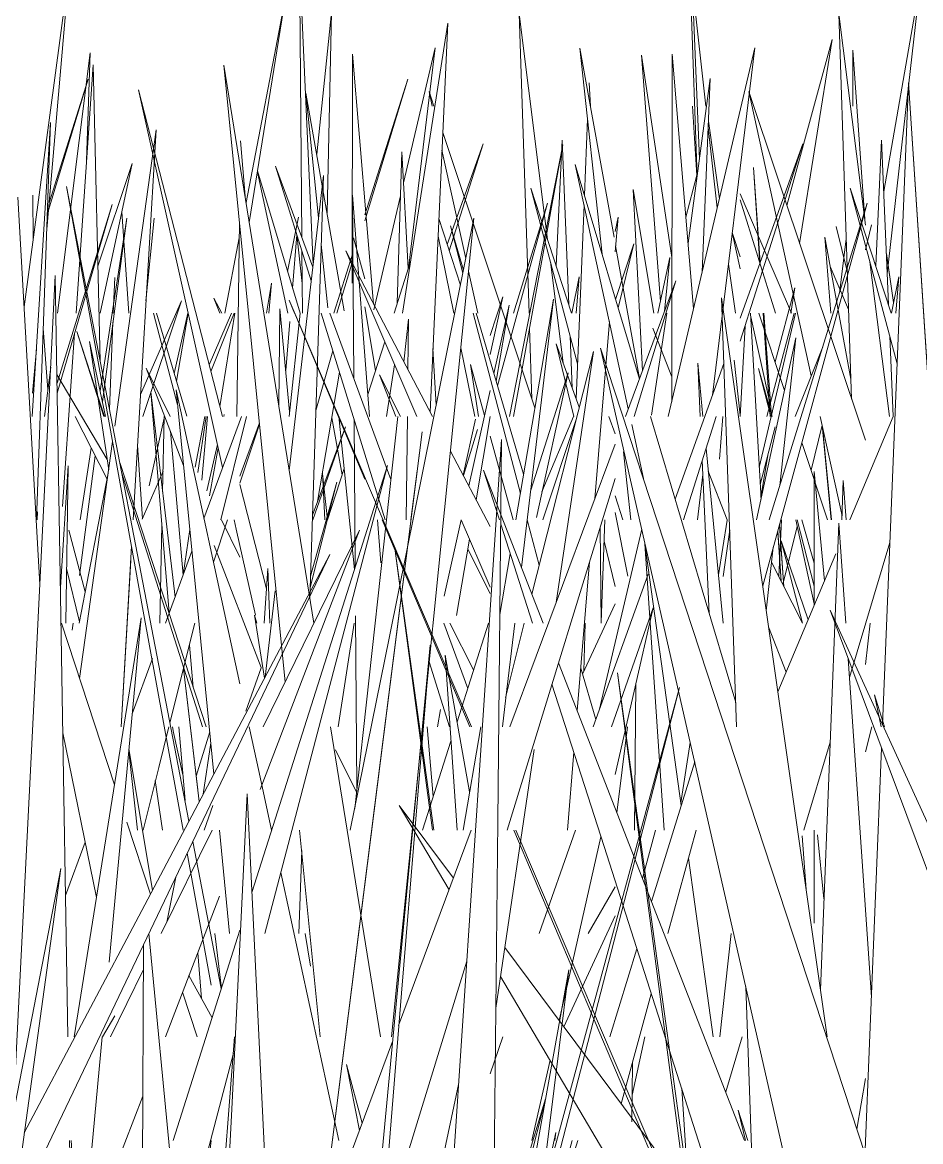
# Model space of a CAD drawing. Header units: millimetres. Extents: x -9575 to 27274, y -4387 to 11354.
# Drawn here: x -6373.02 to -6349.05, y 3085.83 to 3115.69 of the extents above; entities that cross this region are included whole.
import ezdxf

# ---------------------------------------------------------------- set-up
doc = ezdxf.new("R2010")
doc.units = ezdxf.units.MM
doc.layers.add('G-IMPT', color=8, linetype='Continuous', lineweight=9)

# ---------------------------------------------------------------- blocks, each defined once
blk = doc.blocks.new('Grass Array - 25_dwg-V14-North')
at = {"layer": 'G-IMPT'}
for p, q in [((-6372.977, 3108.1), (-6371.766, 3117.087)), ((-6372.378, 3110.067), (-6371.766, 3117.087)), ((-6365.262, 3109.227), (-6365.623, 3117.22)), ((-6365.566, 3109.958), (-6365.623, 3117.22)), ((-6350.033, 3111.175), (-6349.057, 3116.77)), ((-6349.943, 3108.981), (-6349.057, 3116.77)), ((-6367.053, 3110.882), (-6366.009, 3116.317)), ((-6366.967, 3110.348), (-6366.009, 3116.317)), ((-6365.167, 3112.166), (-6364.77, 3115.949)), ((-6364.892, 3110.607), (-6364.77, 3115.949)), ((-6362.875, 3107.931), (-6361.671, 3115.664)), ((-6362.141, 3105.289), (-6361.671, 3115.664)), ((-6358.145, 3115.002), (-6357.551, 3109.501)), ((-6358.145, 3115.002), (-6357.232, 3109.955)), ((-6357.232, 3109.955), (-6358.145, 3115.002)), ((-6350.86, 3113.449), (-6350.858, 3114.944)), ((-6350.529, 3110.309), (-6350.858, 3114.944)), ((-6372.086, 3107.931), (-6371.215, 3114.874)), ((-6371.308, 3112), (-6371.215, 3114.874)), ((-6355.689, 3109.412), (-6356.495, 3114.807)), ((-6355.996, 3108.239), (-6356.495, 3114.807)), ((-6371.591, 3107.931), (-6371.131, 3114.552)), ((-6370.945, 3106.641), (-6371.131, 3114.552)), ((-6355.256, 3109.797), (-6354.663, 3114.186)), ((-6354.882, 3109.018), (-6354.663, 3114.186)), ((-6365.457, 3113.802), (-6365.117, 3110.469)), ((-6365.457, 3113.802), (-6364.43, 3107.993)), ((-6364.43, 3107.993), (-6365.457, 3113.802)), ((-6360.024, 3105.172), (-6358.6, 3112.422)), ((-6359.913, 3105.172), (-6358.6, 3112.422)), ((-6362.897, 3112.233), (-6363.017, 3108.199)), ((-6362.897, 3112.233), (-6362.722, 3109.12)), ((-6371.005, 3109.179), (-6370.088, 3111.919)), ((-6370.95, 3107.931), (-6370.088, 3111.919)), ((-6370.947, 3105.854), (-6370.236, 3110.466)), ((-6370.886, 3105.567), (-6370.236, 3110.466)), ((-6370.366, 3110.632), (-6370.185, 3107.931)), ((-6361.333, 3108.673), (-6361.907, 3110.452)), ((-6351.004, 3109.013), (-6351.301, 3110.24)), ((-6350.524, 3109.62), (-6350.361, 3110.281)), ((-6367.62, 3107.931), (-6367.235, 3109.936)), ((-6365.556, 3108.716), (-6365.697, 3110.029)), ((-6363.881, 3108.846), (-6364.188, 3109.934)), ((-6361.508, 3107.931), (-6361.929, 3109.98)), ((-6353.864, 3109.11), (-6354.078, 3110.076)), ((-6353.864, 3109.432), (-6354.078, 3110.076)), ((-6351.444, 3107.931), (-6351.61, 3109.954)), ((-6350.909, 3106.167), (-6351.61, 3109.954)), ((-6365.55, 3107.931), (-6365.563, 3109.596)), ((-6365.045, 3109.76), (-6364.874, 3108.075)), ((-6357.19, 3109.722), (-6356.55, 3106.186)), ((-6356.55, 3106.186), (-6357.19, 3109.722)), ((-6363.103, 3107.931), (-6362.661, 3109.309)), ((-6356.063, 3107.931), (-6355.742, 3109.411)), ((-6355.886, 3107.969), (-6355.742, 3109.411)), ((-6349.77, 3108.211), (-6349.965, 3109.519)), ((-6349.771, 3108.209), (-6349.965, 3109.514)), ((-6351.465, 3109.171), (-6350.971, 3108.027)), ((-6370.595, 3107.931), (-6370.557, 3108.883)), ((-6366.507, 3107.931), (-6366.371, 3108.729)), ((-6366.444, 3107.931), (-6366.371, 3108.729)), ((-6352.933, 3106.626), (-6352.405, 3108.603)), ((-6352.514, 3107.931), (-6352.405, 3108.603)), ((-6369.87, 3105.761), (-6368.778, 3108.257)), ((-6369.805, 3105.172), (-6368.778, 3108.257)), ((-6367.75, 3107.931), (-6367.916, 3108.329)), ((-6367.703, 3107.931), (-6367.916, 3108.329)), ((-6363.596, 3106.398), (-6363.881, 3108.1)), ((-6360.54, 3106.822), (-6360.196, 3108.361)), ((-6360.54, 3107.329), (-6360.196, 3108.361)), ((-6368.039, 3106.553), (-6367.443, 3107.931)), ((-6367.992, 3106.369), (-6367.371, 3107.931)), ((-6367.754, 3105.442), (-6367.355, 3107.931)), ((-6366.182, 3105.473), (-6366.152, 3108.04)), ((-6365.889, 3105.294), (-6366.152, 3108.04)), ((-6365.902, 3105.172), (-6365.612, 3107.931)), ((-6356.233, 3105.206), (-6355.825, 3107.931)), ((-6353.066, 3105.498), (-6353.581, 3107.828)), ((-6352.68, 3105.864), (-6353.366, 3107.931)), ((-6353.356, 3103.813), (-6352.392, 3107.931)), ((-6353.152, 3105.172), (-6352.428, 3107.931)), ((-6370.697, 3105.354), (-6370.604, 3107.69)), ((-6371.949, 3102.768), (-6371.628, 3107.391)), ((-6372.75, 3105.792), (-6372.648, 3106.969)), ((-6363.801, 3105.757), (-6363.351, 3107.161)), ((-6360.943, 3105.172), (-6361.319, 3107.006)), ((-6358.307, 3105.172), (-6358.78, 3107.114)), ((-6358.161, 3105.42), (-6358.78, 3107.114)), ((-6372.432, 3105.172), (-6372.267, 3106.486)), ((-6372.1, 3106.294), (-6370.76, 3104.023)), ((-6370.76, 3104.023), (-6372.1, 3106.294)), ((-6363.305, 3105.172), (-6363.09, 3106.554)), ((-6360.851, 3105.172), (-6361.065, 3106.558)), ((-6360.69, 3105.195), (-6361.065, 3106.558)), ((-6371.61, 3105.172), (-6370.763, 3103.496)), ((-6368.409, 3103.823), (-6368.15, 3105.172)), ((-6367.647, 3105.172), (-6367.634, 3105.227)), ((-6367.644, 3105.172), (-6367.634, 3105.227)), ((-6364.49, 3103.613), (-6364.766, 3105.137)), ((-6364.578, 3105.172), (-6364.162, 3101.086)), ((-6361.261, 3103.609), (-6360.927, 3105.097)), ((-6357.202, 3104.706), (-6357.374, 3105.172)), ((-6354.33, 3105.172), (-6354.422, 3104.032)), ((-6353.33, 3103.357), (-6352.932, 3104.894)), ((-6351.974, 3103.736), (-6351.678, 3104.939)), ((-6351.434, 3102.413), (-6351.677, 3104.936)), ((-6351.427, 3102.413), (-6351.669, 3104.898)), ((-6359.925, 3102.413), (-6360.54, 3104.651)), ((-6371.478, 3102.413), (-6371.183, 3104.327)), ((-6369.949, 3104.407), (-6369.817, 3102.441)), ((-6368.095, 3103.189), (-6367.815, 3104.425)), ((-6368.026, 3103.051), (-6367.795, 3104.334)), ((-6356.983, 3104.23), (-6356.787, 3102.413)), ((-6351.535, 3102.413), (-6352.211, 3104.45)), ((-6371.5, 3100.932), (-6371.078, 3104.119)), ((-6353.311, 3103.008), (-6353.128, 3104.139)), ((-6369.821, 3102.432), (-6369.267, 3103.713)), ((-6364.954, 3102.413), (-6365.012, 3103.68)), ((-6364.877, 3102.413), (-6365.01, 3103.644)), ((-6364.875, 3102.413), (-6364.436, 3103.78)), ((-6357.577, 3099.682), (-6357.477, 3102.413)), ((-6354.447, 3100.946), (-6354.21, 3102.406)), ((-6352.76, 3102.413), (-6352.836, 3100.903)), ((-6352.835, 3100.902), (-6352.76, 3102.413)), ((-6351.889, 3100.174), (-6352.384, 3102.413)), ((-6371.781, 3102.138), (-6371.345, 3100.491)), ((-6357.606, 3102.206), (-6357.576, 3099.654)), ((-6354.318, 3100.906), (-6354.144, 3102.152)), ((-6352.726, 3100.686), (-6352.344, 3102.235)), ((-6357.202, 3100.635), (-6357.498, 3101.849)), ((-6371.5, 3099.69), (-6371.841, 3101.118)), ((-6371.694, 3099.467), (-6371.669, 3099.654)), ((-6364.593, 3096.895), (-6364.164, 3099.654)), ((-6368.194, 3095.098), (-6367.994, 3096.461))]:
    blk.add_line(p, q, dxfattribs=at)
blk = doc.blocks.new('Grass Array - Grass Array-440235-North')
blk.add_blockref('Grass Array - 25_dwg-V14-North', (0, 0))
blk = doc.blocks.new('Grass Array - 25_dwg-V28-North')
at = {"layer": 'G-IMPT'}
for p, q in [((-6353.328, 3109.282), (-6353.514, 3111.817)), ((-6353.341, 3109.246), (-6353.514, 3111.817)), ((-6365.759, 3107.931), (-6365.906, 3108.274)), ((-6365.76, 3107.931), (-6365.906, 3108.274))]:
    blk.add_line(p, q, dxfattribs=at)
blk = doc.blocks.new('Grass Array - 25_dwg-V32-North')
at = {"layer": 'G-IMPT'}
for p, q in [((-6353.328, 3109.282), (-6353.514, 3111.817)), ((-6353.341, 3109.246), (-6353.514, 3111.817)), ((-6365.759, 3107.931), (-6365.906, 3108.274)), ((-6365.76, 3107.931), (-6365.906, 3108.274)), ((-6353.085, 3105.424), (-6353.253, 3107.931)), ((-6353.055, 3105.539), (-6353.23, 3107.931)), ((-6362.652, 3102.413), (-6362.486, 3103.725)), ((-6362.652, 3102.413), (-6362.485, 3103.725)), ((-6352.697, 3100.628), (-6352.814, 3102.242)), ((-6352.775, 3100.782), (-6352.861, 3102.071))]:
    blk.add_line(p, q, dxfattribs=at)
blk = doc.blocks.new('Grass Array - 25_dwg-V36-North')
at = {"layer": 'G-IMPT'}
for p, q in [((-6353.328, 3109.282), (-6353.514, 3111.817)), ((-6353.341, 3109.246), (-6353.514, 3111.817)), ((-6365.759, 3107.931), (-6365.906, 3108.274)), ((-6365.76, 3107.931), (-6365.906, 3108.274)), ((-6353.069, 3105.172), (-6353.253, 3107.931)), ((-6353.028, 3105.172), (-6353.23, 3107.931)), ((-6362.652, 3102.413), (-6362.486, 3103.725)), ((-6362.652, 3102.413), (-6362.485, 3103.725)), ((-6352.697, 3100.628), (-6352.814, 3102.242)), ((-6352.775, 3100.782), (-6352.861, 3102.071))]:
    blk.add_line(p, q, dxfattribs=at)
blk = doc.blocks.new('Grass Array - Grass Array-440908-North')
for name in ['Grass Array - 25_dwg-V32-North', 'Grass Array - 25_dwg-V36-North', 'Grass Array - 25_dwg-V36-North', 'Grass Array - 25_dwg-V28-North']:
    blk.add_blockref(name, (0, 0))
blk = doc.blocks.new('Grass Array - 25_dwg-V42-North')
at = {"layer": 'G-IMPT'}
for p, q in [((-6354.781, 3113.449), (-6355.141, 3116.682)), ((-6354.954, 3112.035), (-6355.141, 3116.682)), ((-6355.017, 3111.564), (-6355.18, 3116.388)), ((-6359.498, 3107.931), (-6359.763, 3115.918)), ((-6359.006, 3109.89), (-6359.763, 3115.918)), ((-6362.851, 3111.407), (-6362.005, 3115.006)), ((-6362.721, 3109.122), (-6362.005, 3115.006)), ((-6352.621, 3110.801), (-6351.409, 3115.227)), ((-6352.282, 3109.789), (-6351.409, 3115.227)), ((-6364.212, 3114.84), (-6364.22, 3108.729)), ((-6364.212, 3114.84), (-6363.649, 3108.169)), ((-6372.324, 3110.678), (-6371.263, 3114.172)), ((-6372.307, 3110.876), (-6371.263, 3114.172)), ((-6357.9, 3114.075), (-6357.859, 3113.449)), ((-6357.859, 3113.449), (-6357.9, 3114.075)), ((-6362.082, 3113.449), (-6362.168, 3113.839)), ((-6362.037, 3113.449), (-6362.168, 3113.839)), ((-6355.134, 3113.449), (-6355.021, 3111.603)), ((-6357.94, 3113.101), (-6358.022, 3111.077)), ((-6354.479, 3110.734), (-6354.718, 3112.883)), ((-6354.421, 3110.98), (-6354.711, 3113.047)), ((-6359.343, 3105.401), (-6361.803, 3112.75)), ((-6361.188, 3109.389), (-6361.825, 3112.28)), ((-6361.685, 3109.764), (-6360.721, 3112.444)), ((-6361.629, 3109.589), (-6360.721, 3112.444)), ((-6358.779, 3109.195), (-6358.62, 3112.543)), ((-6358.439, 3108.156), (-6358.62, 3112.543)), ((-6365.936, 3107.931), (-6366.751, 3111.69)), ((-6365.613, 3107.931), (-6366.746, 3111.726)), ((-6355.315, 3110.485), (-6355.019, 3111.612)), ((-6372.736, 3109.886), (-6372.745, 3111.076)), ((-6359.456, 3111.266), (-6358.205, 3106.573)), ((-6359.456, 3111.266), (-6358.366, 3107.931)), ((-6358.366, 3107.931), (-6359.456, 3111.266)), ((-6356.473, 3106.393), (-6356.724, 3111.227)), ((-6356.173, 3107.931), (-6356.724, 3111.227)), ((-6352.497, 3107.931), (-6353.864, 3111.108)), ((-6363.647, 3108.019), (-6362.932, 3111.06)), ((-6360.34, 3105.986), (-6359.008, 3110.865)), ((-6359.914, 3107.931), (-6359.008, 3110.865)), ((-6358.032, 3110.819), (-6358.243, 3105.644)), ((-6352.92, 3107.931), (-6353.864, 3110.954)), ((-6365.656, 3110.492), (-6365.943, 3109.036)), ((-6365.943, 3109.036), (-6365.656, 3110.492)), ((-6369.723, 3108.258), (-6369.501, 3110.463)), ((-6365.695, 3110.022), (-6365.812, 3108.599)), ((-6351.219, 3108.465), (-6351.033, 3109.908)), ((-6358.594, 3106.604), (-6358.932, 3109.301)), ((-6360.867, 3107.931), (-6361.113, 3109.049)), ((-6353.993, 3107.931), (-6354.177, 3109.239)), ((-6358.357, 3107.931), (-6358.162, 3108.901)), ((-6358.246, 3107.931), (-6358.162, 3108.901)), ((-6368.881, 3105.485), (-6369.521, 3107.931)), ((-6368.632, 3105.181), (-6369.443, 3107.931)), ((-6368.968, 3106.321), (-6368.609, 3107.931)), ((-6368.906, 3106.111), (-6368.597, 3107.931)), ((-6372.342, 3105.889), (-6372.468, 3107.515)), ((-6365.886, 3107.702), (-6365.994, 3106.395)), ((-6359.422, 3105.636), (-6359.485, 3107.536)), ((-6358.348, 3105.931), (-6358.405, 3107.323)), ((-6361.979, 3105.475), (-6362.064, 3106.989)), ((-6353.864, 3105.21), (-6354.027, 3106.67)), ((-6369.639, 3103.319), (-6369.236, 3105.124)), ((-6359.155, 3103.158), (-6358.312, 3105.172)), ((-6361.253, 3103.594), (-6360.872, 3104.827))]:
    blk.add_line(p, q, dxfattribs=at)
blk = doc.blocks.new('Grass Array - Grass Array-V47-North')
blk.add_blockref('Grass Array - 25_dwg-V42-North', (0, 0))
blk = doc.blocks.new('Grass Array - 25_dwg-V49-North')
at = {"layer": 'G-IMPT'}
for p, q in [((-6350.892, 3105.636), (-6351.233, 3115.918)), ((-6350.524, 3110.273), (-6351.233, 3115.918)), ((-6355.786, 3105.172), (-6353.475, 3115.006)), ((-6354.602, 3105.742), (-6353.475, 3115.006)), ((-6355.682, 3114.84), (-6355.694, 3105.564)), ((-6355.682, 3114.84), (-6355.109, 3108.052)), ((-6365.245, 3099.654), (-6367.643, 3114.548)), ((-6366.463, 3102.634), (-6367.643, 3114.548)), ((-6363.881, 3110.394), (-6362.733, 3114.172)), ((-6363.881, 3110.549), (-6362.733, 3114.172)), ((-6349.37, 3114.075), (-6350.067, 3096.945)), ((-6349.37, 3114.075), (-6348.609, 3102.415)), ((-6347.95, 3092.321), (-6349.37, 3114.075)), ((-6367.685, 3105.172), (-6369.92, 3113.884)), ((-6367.678, 3103.807), (-6369.92, 3113.884)), ((-6351.969, 3106.26), (-6353.638, 3113.839)), ((-6350.524, 3104.539), (-6353.638, 3113.839)), ((-6372.273, 3113.014), (-6372.759, 3105.172)), ((-6372.273, 3113.014), (-6372.649, 3102.413)), ((-6372.649, 3102.413), (-6372.273, 3113.014)), ((-6369.455, 3112.817), (-6370.557, 3104.914)), ((-6369.455, 3112.817), (-6370.066, 3102.413)), ((-6370.066, 3102.413), (-6369.455, 3112.817)), ((-6367.08, 3111.049), (-6367.199, 3112.525)), ((-6353.864, 3107.181), (-6352.191, 3112.444)), ((-6353.864, 3107.793), (-6352.191, 3112.444)), ((-6350.249, 3109.195), (-6350.09, 3112.543)), ((-6349.909, 3108.156), (-6350.09, 3112.543)), ((-6366.263, 3111.853), (-6365.313, 3108.79)), ((-6366.263, 3111.853), (-6365.271, 3109.155)), ((-6356.852, 3105.377), (-6358.266, 3111.895)), ((-6356.557, 3106.169), (-6358.266, 3111.895)), ((-6353.328, 3109.282), (-6353.514, 3111.817)), ((-6353.341, 3109.246), (-6353.514, 3111.817)), ((-6365.902, 3103.734), (-6364.986, 3111.6)), ((-6365.351, 3100.31), (-6364.986, 3111.6)), ((-6368.577, 3094.376), (-6371.847, 3111.31)), ((-6369.795, 3099.982), (-6371.847, 3111.31)), ((-6363.756, 3105.172), (-6364.215, 3111.076)), ((-6364.177, 3106.181), (-6364.215, 3111.076)), ((-6350.926, 3111.266), (-6349.675, 3106.573)), ((-6350.926, 3111.266), (-6349.836, 3107.931)), ((-6349.836, 3107.931), (-6350.926, 3111.266)), ((-6372.557, 3100.691), (-6373.142, 3111.019)), ((-6372.096, 3106.06), (-6370.628, 3110.828)), ((-6372.092, 3105.796), (-6370.628, 3110.828)), ((-6353.264, 3100.656), (-6350.478, 3110.865)), ((-6353.088, 3102.413), (-6350.478, 3110.865)), ((-6357.126, 3110.492), (-6357.202, 3109.567)), ((-6357.126, 3110.492), (-6357.202, 3110.104)), ((-6357.202, 3110.104), (-6357.126, 3110.492)), ((-6367.301, 3105.172), (-6367.229, 3110.364)), ((-6363.226, 3099.306), (-6360.971, 3110.463)), ((-6363.17, 3088.618), (-6360.971, 3110.463)), ((-6361.251, 3109.076), (-6361.599, 3110.255)), ((-6361.268, 3108.992), (-6361.599, 3110.255)), ((-6362.497, 3105.172), (-6364.394, 3109.591)), ((-6362.079, 3105.172), (-6364.394, 3109.591)), ((-6357.192, 3108.296), (-6356.703, 3109.781)), ((-6357.125, 3108.072), (-6356.703, 3109.781)), ((-6364.71, 3107.931), (-6364.203, 3109.531)), ((-6364.629, 3107.931), (-6364.202, 3109.337)), ((-6349.884, 3105.172), (-6350.402, 3109.301)), ((-6372.682, 3098.196), (-6372.144, 3108.937)), ((-6371.808, 3088.618), (-6372.144, 3108.937)), ((-6356.928, 3105.172), (-6355.581, 3108.788)), ((-6356.693, 3105.172), (-6355.581, 3108.788)), ((-6349.827, 3107.931), (-6349.632, 3108.901)), ((-6349.715, 3107.931), (-6349.632, 3108.901)), ((-6361.035, 3096.895), (-6365.906, 3108.274)), ((-6363.881, 3103.501), (-6365.906, 3108.274)), ((-6360.438, 3106.321), (-6360.032, 3108.141)), ((-6360.376, 3106.111), (-6360.032, 3108.141)), ((-6359.851, 3102.413), (-6358.85, 3108.299)), ((-6359.705, 3101.139), (-6358.85, 3108.299)), ((-6353.96, 3096.895), (-6354.361, 3108.339)), ((-6352.834, 3097.64), (-6354.361, 3108.339)), ((-6365.047, 3107.931), (-6363.337, 3102.413)), ((-6364.821, 3107.931), (-6363.188, 3103.489)), ((-6359.731, 3103.118), (-6360.991, 3107.931)), ((-6359.644, 3103.629), (-6360.913, 3107.931)), ((-6353.308, 3102.963), (-6353.587, 3107.931)), ((-6353.069, 3105.172), (-6353.253, 3107.931)), ((-6353.028, 3105.172), (-6353.23, 3107.931)), ((-6362.842, 3106.628), (-6362.716, 3107.771)), ((-6362.731, 3106.416), (-6362.716, 3107.771)), ((-6357.356, 3107.702), (-6357.746, 3102.978)), ((-6355.693, 3106.234), (-6356.195, 3107.531)), ((-6353.864, 3105.172), (-6353.736, 3107.584)), ((-6370.847, 3105.172), (-6371.567, 3107.44)), ((-6370.826, 3105.172), (-6371.567, 3107.44)), ((-6353.427, 3102.413), (-6352.376, 3107.271)), ((-6352.805, 3103.328), (-6352.376, 3107.271)), ((-6349.786, 3105.172), (-6349.875, 3107.323)), ((-6370.719, 3103.749), (-6371.231, 3107.171)), ((-6370.801, 3105.172), (-6371.231, 3107.171)), ((-6365.188, 3105.329), (-6364.734, 3106.923)), ((-6359.429, 3100.432), (-6357.782, 3106.91)), ((-6358.778, 3100.209), (-6357.782, 3106.91)), ((-6350.9, 3077.582), (-6357.589, 3106.995)), ((-6354.184, 3096.614), (-6357.589, 3106.995)), ((-6352.402, 3105.172), (-6351.663, 3107.026)), ((-6355.601, 3102.966), (-6354.3, 3106.583)), ((-6354.858, 3105.172), (-6354.997, 3106.592)), ((-6354.931, 3105.172), (-6354.997, 3106.592)), ((-6368.722, 3103.866), (-6369.716, 3106.457)), ((-6369.078, 3105.172), (-6369.716, 3106.457)), ((-6365.143, 3102.9), (-6364.559, 3106.358)), ((-6359.461, 3103.181), (-6358.456, 3106.335)), ((-6359.305, 3102.478), (-6358.456, 3106.335)), ((-6353.381, 3106.454), (-6353.052, 3105.172)), ((-6353.381, 3106.454), (-6353.013, 3105.172)), ((-6353.013, 3105.172), (-6353.381, 3106.454)), ((-6363.057, 3105.172), (-6363.494, 3106.279)), ((-6362.933, 3105.172), (-6363.494, 3106.279)), ((-6369.595, 3105.827), (-6369.102, 3099.93)), ((-6369.595, 3105.827), (-6368.947, 3100.351)), ((-6368.947, 3100.351), (-6369.595, 3105.827)), ((-6367.912, 3095.632), (-6368.92, 3105.882)), ((-6367.219, 3098.035), (-6368.92, 3105.882)), ((-6361.109, 3103.319), (-6360.54, 3105.864)), ((-6369.279, 3103.158), (-6369.235, 3105.172)), ((-6368.336, 3103.675), (-6368.121, 3105.172)), ((-6368.235, 3103.472), (-6368.079, 3105.172)), ((-6368.176, 3102.451), (-6367.177, 3105.172)), ((-6367.729, 3102.413), (-6367.038, 3105.172)), ((-6364.139, 3101.159), (-6364.169, 3105.099)), ((-6364.154, 3094.714), (-6363.003, 3105.172)), ((-6362.776, 3102.413), (-6362.745, 3105.172)), ((-6360.914, 3102.946), (-6360.536, 3105.172)), ((-6359.128, 3102.413), (-6358.237, 3105.121)), ((-6354.88, 3100.551), (-6356.259, 3105.172)), ((-6355.381, 3102.413), (-6354.503, 3105.172)), ((-6351.146, 3102.522), (-6351.729, 3105.172)), ((-6350.937, 3102.413), (-6349.782, 3105.172)), ((-6367.219, 3103.577), (-6366.698, 3105.003)), ((-6367.219, 3103.395), (-6366.694, 3104.966)), ((-6365.279, 3102.537), (-6364.399, 3104.893)), ((-6365.269, 3102.413), (-6364.399, 3104.893)), ((-6356.449, 3103.519), (-6356.76, 3104.954)), ((-6370.614, 3104.504), (-6371.495, 3098.181)), ((-6368.731, 3100.941), (-6369.073, 3104.781)), ((-6365.069, 3083.329), (-6362.354, 3104.763)), ((-6363.615, 3094.812), (-6362.354, 3104.763)), ((-6360.235, 3104.555), (-6362.316, 3073.331)), ((-6360.235, 3104.555), (-6360.337, 3094.364)), ((-6360.54, 3102.233), (-6361.596, 3104.249)), ((-6360.013, 3096.895), (-6357.202, 3104.437)), ((-6354.321, 3099.654), (-6354.775, 3104.317)), ((-6368.12, 3096.891), (-6370.424, 3103.941)), ((-6354.69, 3099.912), (-6354.877, 3103.996)), ((-6372.006, 3100.618), (-6371.796, 3103.854)), ((-6371.866, 3099.654), (-6371.796, 3103.854)), ((-6371.507, 3099.654), (-6370.732, 3103.656)), ((-6368.217, 3096.895), (-6370.375, 3103.686)), ((-6366.555, 3091.377), (-6363.28, 3103.863)), ((-6366.392, 3094.068), (-6363.28, 3103.863)), ((-6359.125, 3099.654), (-6360.72, 3103.743)), ((-6360.293, 3102.413), (-6360.72, 3103.743)), ((-6355.007, 3102.413), (-6354.86, 3103.623)), ((-6354.213, 3102.413), (-6354.716, 3103.711)), ((-6351.889, 3100.141), (-6351.887, 3103.708)), ((-6351.619, 3100.786), (-6351.887, 3103.708)), ((-6366.506, 3100.576), (-6367.219, 3103.353)), ((-6365.341, 3100.612), (-6364.632, 3103.423)), ((-6365.331, 3100.916), (-6364.632, 3103.423)), ((-6358.93, 3097.901), (-6357.202, 3103.516)), ((-6351.149, 3102.413), (-6351.117, 3103.463)), ((-6351.035, 3102.413), (-6351.117, 3103.463)), ((-6357, 3102.413), (-6357.202, 3103.051)), ((-6372.625, 3102.413), (-6372.62, 3102.627)), ((-6367.923, 3101.285), (-6367.547, 3102.413)), ((-6367.219, 3101.423), (-6367.71, 3102.413)), ((-6367.313, 3102.168), (-6367.368, 3102.413)), ((-6366.463, 3102.634), (-6366.013, 3098.087)), ((-6363.453, 3101.271), (-6363.541, 3102.413)), ((-6361.362, 3097.565), (-6363.419, 3102.413)), ((-6361.767, 3100.375), (-6361.312, 3102.412)), ((-6360.54, 3100.616), (-6361.312, 3102.413)), ((-6359.232, 3101.208), (-6359.547, 3102.413)), ((-6356.862, 3100.914), (-6357.202, 3102.611)), ((-6352.342, 3102.413), (-6351.889, 3100.648)), ((-6352.219, 3102.413), (-6351.888, 3101.262)), ((-6351.888, 3101.262), (-6352.219, 3102.413)), ((-6369.357, 3099.654), (-6369.299, 3102.285)), ((-6368.729, 3100.946), (-6368.554, 3102.16)), ((-6367.313, 3102.168), (-6366.802, 3099.868)), ((-6366.674, 3095.217), (-6364.021, 3102.136)), ((-6366.6, 3096.895), (-6364.021, 3102.136)), ((-6359.408, 3099.654), (-6360.257, 3102.3)), ((-6356.492, 3102.17), (-6357.63, 3097.327)), ((-6352.775, 3100.782), (-6352.864, 3102.121)), ((-6352.697, 3100.628), (-6352.818, 3102.291)), ((-6351.725, 3089.875), (-6351.231, 3102.323)), ((-6351.048, 3099.654), (-6351.231, 3102.323)), ((-6361.437, 3099.866), (-6361.092, 3101.899)), ((-6352.201, 3099.654), (-6352.776, 3101.856)), ((-6352.052, 3099.751), (-6352.776, 3101.856)), ((-6350.948, 3098.204), (-6349.869, 3101.814)), ((-6370.39, 3096.895), (-6370.107, 3101.709)), ((-6369.203, 3099.654), (-6368.497, 3101.578)), ((-6366.652, 3098.473), (-6367.901, 3101.726)), ((-6362.08, 3094.136), (-6363.076, 3101.586)), ((-6362.043, 3094.136), (-6363.076, 3101.586)), ((-6360.54, 3100.45), (-6361.138, 3101.629)), ((-6360.281, 3099.885), (-6360.004, 3101.512)), ((-6356.406, 3101.775), (-6355.891, 3094.136)), ((-6356.406, 3101.775), (-6355.441, 3094.791)), ((-6353.169, 3099.987), (-6352.984, 3101.683)), ((-6351.315, 3101.511), (-6352.86, 3097.823)), ((-6373.29, 3083.758), (-6364.814, 3101.493)), ((-6370.39, 3096.895), (-6370.13, 3101.327)), ((-6369.758, 3092.141), (-6364.814, 3101.493)), ((-6357.885, 3101.298), (-6358.213, 3097.315)), ((-6352.203, 3099.654), (-6353.028, 3101.281)), ((-6366.57, 3099.654), (-6366.469, 3101.115)), ((-6366.419, 3099.654), (-6366.469, 3101.115)), ((-6356.322, 3100.962), (-6357.785, 3096.895)), ((-6366.276, 3100.522), (-6366.545, 3098.219)), ((-6354.88, 3100.551), (-6353.982, 3097.542)), ((-6358.071, 3098.297), (-6357.202, 3100.177)), ((-6357.299, 3096.895), (-6356.188, 3100.07)), ((-6357.202, 3095.62), (-6356.188, 3100.07)), ((-6371.639, 3088.618), (-6369.851, 3099.803)), ((-6370.709, 3090.614), (-6369.851, 3099.803)), ((-6369.795, 3099.982), (-6368.735, 3094.136)), ((-6366.558, 3098.193), (-6366.825, 3099.868)), ((-6366.765, 3099.654), (-6366.825, 3099.868)), ((-6364.129, 3099.854), (-6364.093, 3095.268)), ((-6339.347, 3073.529), (-6351.467, 3100.004)), ((-6347.928, 3090.526), (-6351.467, 3100.004)), ((-6370.563, 3095.344), (-6371.979, 3099.654)), ((-6369.083, 3097), (-6368.419, 3099.654)), ((-6361.138, 3097.914), (-6361.778, 3099.654)), ((-6361.612, 3099.654), (-6360.98, 3098.41)), ((-6361.421, 3097.024), (-6360.584, 3099.654)), ((-6360.132, 3097.664), (-6359.627, 3099.654)), ((-6360.119, 3097.664), (-6359.882, 3099.654)), ((-6358.034, 3098.377), (-6358.005, 3099.654)), ((-6352.639, 3098.349), (-6353.108, 3099.559)), ((-6350.524, 3098.555), (-6350.398, 3099.654)), ((-6363.226, 3099.306), (-6364.271, 3094.136)), ((-6368.463, 3097.941), (-6368.564, 3099.075)), ((-6365.201, 3066.851), (-6362.137, 3099.068)), ((-6362.9, 3089.783), (-6362.137, 3099.068)), ((-6370.09, 3097.239), (-6369.547, 3098.718)), ((-6362.163, 3098.626), (-6361.626, 3096.895)), ((-6361.423, 3094.136), (-6361.741, 3098.807)), ((-6361.086, 3095.156), (-6361.741, 3098.807)), ((-6353.746, 3085.859), (-6358.715, 3098.6)), ((-6350.567, 3092.663), (-6350.983, 3098.706)), ((-6368.722, 3098.446), (-6368.339, 3095.212)), ((-6368.301, 3094.896), (-6368.722, 3098.446)), ((-6367.06, 3097.306), (-6366.652, 3098.469)), ((-6357.715, 3097.09), (-6358.119, 3098.459)), ((-6353.891, 3074.823), (-6357.141, 3098.337)), ((-6355.949, 3089.293), (-6357.141, 3098.337)), ((-6372.682, 3098.196), (-6373.265, 3086.558)), ((-6365.379, 3061.463), (-6355.484, 3097.941)), ((-6357.497, 3093.696), (-6358.889, 3098.034)), ((-6357.799, 3088.988), (-6355.484, 3097.941)), ((-6356.648, 3098.053), (-6356.684, 3094.136)), ((-6360.119, 3097.664), (-6360.211, 3096.895)), ((-6358.93, 3097.901), (-6360.088, 3094.136)), ((-6352.834, 3097.64), (-6351.545, 3088.618)), ((-6350.102, 3096.895), (-6350.281, 3097.742)), ((-6350.013, 3096.895), (-6350.281, 3097.742)), ((-6361.863, 3097.358), (-6361.942, 3096.895)), ((-6361.362, 3097.565), (-6361.078, 3096.895)), ((-6369.382, 3095.808), (-6369.11, 3096.895)), ((-6368.985, 3096.745), (-6369.017, 3096.895)), ((-6368.985, 3096.745), (-6368.74, 3095.608)), ((-6368.848, 3096.895), (-6368.682, 3094.924)), ((-6368.023, 3096.756), (-6368.382, 3095.574)), ((-6366.707, 3095.677), (-6366.971, 3096.895)), ((-6363.468, 3088.618), (-6364.801, 3096.895)), ((-6362.217, 3096.895), (-6362.056, 3095.031)), ((-6361.259, 3094.136), (-6360.79, 3096.895)), ((-6356.877, 3096.895), (-6357.156, 3094.602)), ((-6350.524, 3096.226), (-6350.349, 3096.895)), ((-6371.044, 3092.338), (-6371.942, 3096.729)), ((-6362.341, 3094.136), (-6361.585, 3096.51)), ((-6355.451, 3094.867), (-6355.197, 3096.476)), ((-6354.184, 3096.614), (-6350.524, 3085.453)), ((-6352.165, 3094.136), (-6351.463, 3096.483)), ((-6369.947, 3094.136), (-6370.184, 3096.239)), ((-6369.55, 3092.534), (-6370.178, 3096.303)), ((-6364.665, 3096.275), (-6364.107, 3095.148)), ((-6359.36, 3096.291), (-6360.386, 3089.387)), ((-6358.304, 3096.213), (-6358.476, 3094.136)), ((-6350.092, 3096.321), (-6351.829, 3053.655)), ((-6356.231, 3092.232), (-6355.08, 3095.961)), ((-6369.382, 3095.808), (-6369.8, 3094.136)), ((-6366.707, 3095.677), (-6366.373, 3094.136)), ((-6369.28, 3094.136), (-6369.478, 3095.46)), ((-6367.436, 3086.695), (-6367.027, 3095.105)), ((-6364.719, 3048), (-6367.027, 3095.105)), ((-6367.941, 3094.796), (-6368.172, 3094.136)), ((-6363.615, 3094.812), (-6365.072, 3083.32)), ((-6361.634, 3092.546), (-6362.964, 3094.794)), ((-6361.52, 3092.852), (-6362.964, 3094.794)), ((-6370.238, 3094.352), (-6369.606, 3092.429)), ((-6360.477, 3080.341), (-6360.337, 3094.364)), ((-6369.315, 3091.377), (-6367.957, 3094.136)), ((-6367.494, 3091.377), (-6367.765, 3094.136)), ((-6366.392, 3094.068), (-6366.898, 3092.475)), ((-6365.622, 3094.136), (-6365.075, 3088.618)), ((-6362.984, 3088.922), (-6361.041, 3094.136)), ((-6359.907, 3094.136), (-6354.054, 3080.341)), ((-6353.948, 3080.341), (-6359.854, 3094.136)), ((-6359.23, 3091.377), (-6358.265, 3094.136)), ((-6356.471, 3092.847), (-6356.124, 3094.136)), ((-6355.044, 3094.136), (-6355.797, 3091.377)), ((-6351.892, 3093.754), (-6351.892, 3094.136)), ((-6371.87, 3092.392), (-6371.347, 3093.818)), ((-6367.714, 3089.909), (-6368.473, 3093.837)), ((-6358.336, 3090.645), (-6357.581, 3093.958)), ((-6352.107, 3092.552), (-6352.211, 3093.98)), ((-6351.892, 3093.754), (-6351.894, 3091.656)), ((-6351.629, 3092.302), (-6351.804, 3094.015)), ((-6368.624, 3093.521), (-6367.987, 3090.003)), ((-6365.64, 3091.377), (-6365.568, 3093.594)), ((-6357.497, 3093.696), (-6353.864, 3082.373)), ((-6355.247, 3093.391), (-6355.077, 3092.161)), ((-6376.536, 3069.629), (-6371.998, 3093.117)), ((-6373.103, 3085.11), (-6371.998, 3093.117)), ((-6369.168, 3091.677), (-6368.931, 3092.878)), ((-6366.128, 3093.004), (-6364.579, 3085.859)), ((-6357.926, 3091.377), (-6357.202, 3092.625)), ((-6350.567, 3092.663), (-6350.363, 3089.68)), ((-6367.765, 3092.372), (-6369.204, 3088.618)), ((-6369.758, 3092.141), (-6372.972, 3086.063)), ((-6354.588, 3088.618), (-6355.077, 3092.161)), ((-6358.571, 3088.89), (-6357.202, 3091.852)), ((-6369.648, 3091.377), (-6368.316, 3077.582)), ((-6367.219, 3091.467), (-6369.001, 3085.859)), ((-6367.712, 3089.915), (-6367.885, 3091.377)), ((-6367.712, 3089.915), (-6367.885, 3091.377)), ((-6365.334, 3090.508), (-6365.473, 3091.377)), ((-6354.106, 3091.377), (-6354.406, 3088.618)), ((-6369.906, 3063.788), (-6369.793, 3091.076)), ((-6369.793, 3091.076), (-6369.819, 3084.826)), ((-6368.343, 3090.865), (-6368.24, 3089.645)), ((-6356.982, 3086.753), (-6360.146, 3091.006)), ((-6357.347, 3088.618), (-6356.622, 3090.968)), ((-6361.162, 3090.644), (-6363.437, 3083.248)), ((-6358.336, 3090.645), (-6358.697, 3089.06)), ((-6370.673, 3088.618), (-6369.795, 3090.402)), ((-6368.576, 3090.257), (-6367.961, 3089.133)), ((-6354.409, 3080.341), (-6360.262, 3090.228)), ((-6360.174, 3080.777), (-6358.44, 3090.405)), ((-6359.2, 3084.243), (-6358.44, 3090.405)), ((-6353.282, 3077.582), (-6353.717, 3089.966)), ((-6368.746, 3089.814), (-6368.353, 3088.618)), ((-6362.9, 3089.783), (-6364.809, 3066.547)), ((-6356.237, 3089.767), (-6357.038, 3086.83)), ((-6355.949, 3089.293), (-6354.041, 3074.823)), ((-6370.88, 3088.618), (-6370.557, 3089.179)), ((-6357.799, 3088.988), (-6364.313, 3063.788)), ((-6370.895, 3088.618), (-6371.411, 3083.1)), ((-6367.982, 3080.651), (-6367.357, 3088.618)), ((-6366.03, 3080.749), (-6363.142, 3088.499)), ((-6360.54, 3087.634), (-6360.196, 3088.618)), ((-6356.749, 3087.067), (-6356.414, 3088.618)), ((-6354.252, 3087.156), (-6353.815, 3088.618)), ((-6368.726, 3083.1), (-6367.391, 3088.188)), ((-6364.027, 3086.124), (-6364.372, 3087.886)), ((-6363.954, 3086.321), (-6364.372, 3087.886)), ((-6358.94, 3087.996), (-6359.427, 3085.859)), ((-6356.742, 3087.917), (-6356.756, 3086.352)), ((-6350.524, 3087.508), (-6350.755, 3086.156)), ((-6350.755, 3086.156), (-6350.524, 3087.508)), ((-6362.526, 3082.028), (-6361.381, 3087.354)), ((-6355.427, 3087.245), (-6355.236, 3084.408)), ((-6369.809, 3087.041), (-6371.32, 3083.1)), ((-6360.54, 3082.113), (-6359.059, 3086.967)), ((-6360.466, 3081.47), (-6359.059, 3086.967)), ((-6367.436, 3086.695), (-6367.8, 3079.196)), ((-6356.982, 3086.753), (-6353.864, 3082.564)), ((-6353.722, 3085.859), (-6353.917, 3086.663)), ((-6353.66, 3085.859), (-6353.917, 3086.663)), ((-6359.112, 3084.568), (-6358.788, 3086.073)), ((-6358.812, 3085.859), (-6358.788, 3086.073)), ((-6371.625, 3077.582), (-6371.762, 3085.859)), ((-6370.557, 3065.355), (-6371.717, 3085.859)), ((-6367.985, 3085.859), (-6368.603, 3080.552)), ((-6359.533, 3081.539), (-6358.199, 3085.859)), ((-6359.093, 3083.1), (-6358.35, 3085.859))]:
    blk.add_line(p, q, dxfattribs=at)
blk = doc.blocks.new('Grass Array - Grass Array-V52-North')
for name in ['Grass Array - 25_dwg-V49-North', 'Grass Array - 25_dwg-V36-North', 'Grass Array - 25_dwg-V36-North', 'Grass Array - 25_dwg-V36-North']:
    blk.add_blockref(name, (0, 0))
blk = doc.blocks.new('Grass Array - Grass Array-V53-North')
blk.add_blockref('Grass Array - 25_dwg-V36-North', (0, 0))
blk.add_blockref('Grass Array - 25_dwg-V36-North', (0, 0))
blk.add_blockref('Grass Array - 25_dwg-V36-North', (0, 0))
blk.add_blockref('Grass Array - 25_dwg-V36-North', (0, 0))

msp = doc.modelspace()

# ---------------------------------------------------------------- block references
for name in ['Grass Array - Grass Array-V47-North', 'Grass Array - Grass Array-V52-North', 'Grass Array - Grass Array-440235-North', 'Grass Array - Grass Array-440908-North', 'Grass Array - Grass Array-V53-North', 'Grass Array - Grass Array-V53-North']:
    msp.add_blockref(name, (0, 0))

doc.saveas('drawing.dxf')
